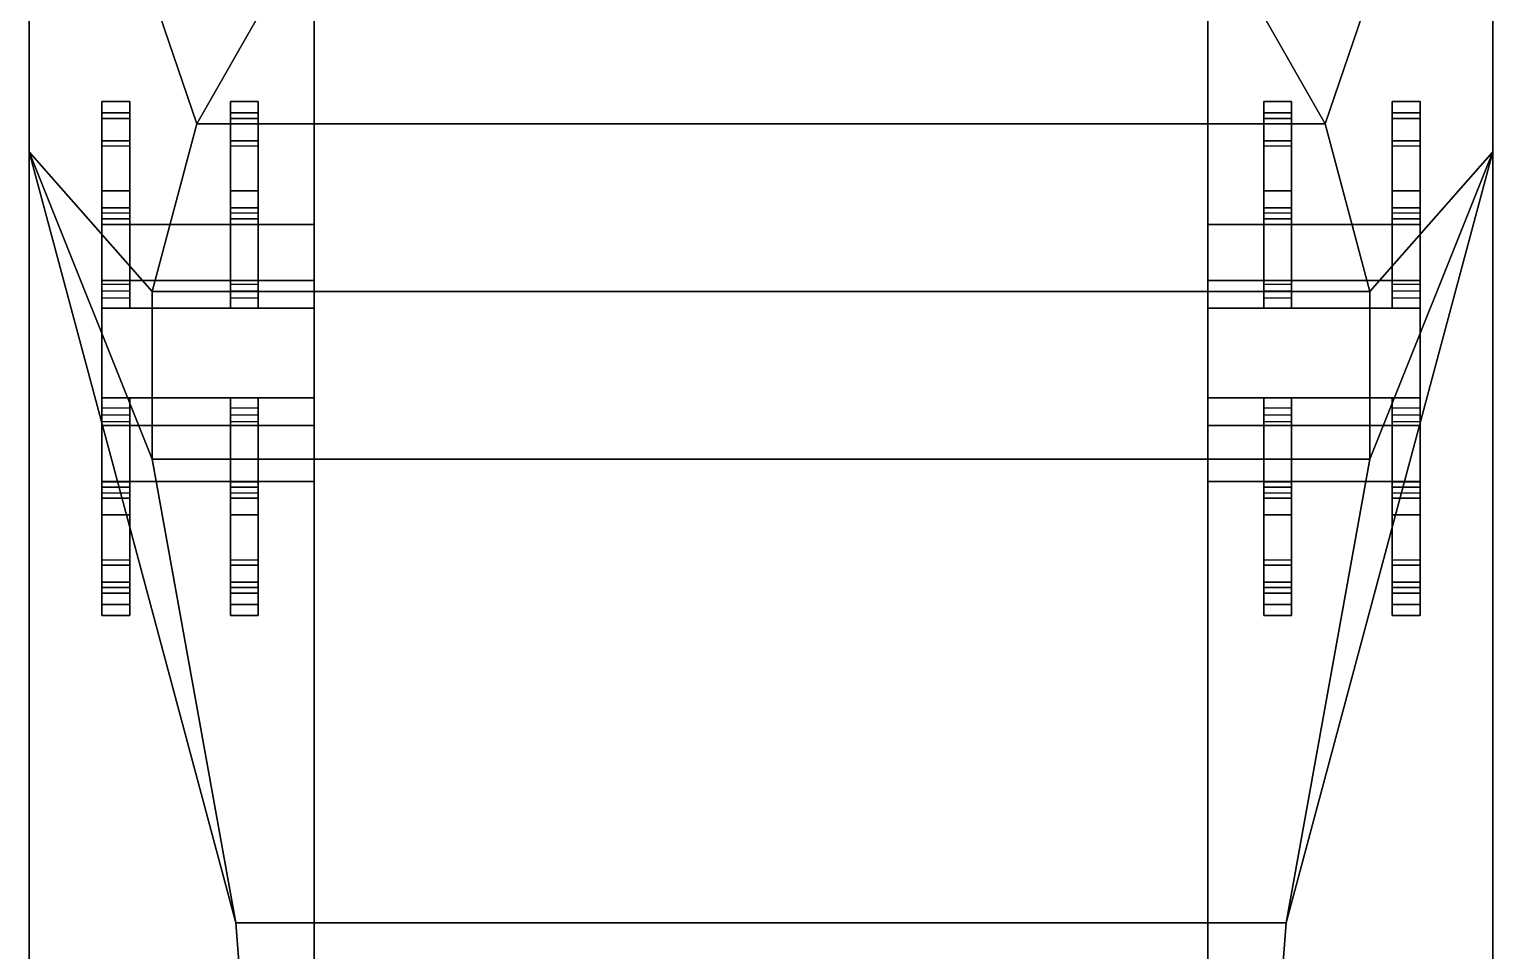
# Model space of a CAD drawing. Extents: x -1.31 to 1.31, y -3.2 to 3.01.
# Drawn here: x -1.31 to 1.31, y -1.04 to 0.61 of the extents above; entities that cross this region are included whole.
import ezdxf

# ---------------------------------------------------------------- set-up
doc = ezdxf.new("R2010")
doc.units = 0
doc.layers.get('0').update_dxf_attribs({"linetype": 'CONTINUOUS'})
doc.layers.add('BOGIE', color=5, linetype='CONTINUOUS')
doc.layers.add('MUDGUARDS', color=6, linetype='CONTINUOUS')

msp = doc.modelspace()

# ---------------------------------------------------------------- linework, layer by layer
for points in [[(-1.31, 2.3, 1.14), (-1.31, -2.97, 1.14), (-1.31, -2.87, 1.42), (-1.31, 1.32, 1.81)], [(-0.8, 2.3, 1.14), (-0.8, -2.97, 1.14), (-1.31, -2.97, 1.14), (-1.31, 2.3, 1.14)], [(-0.8, 2.28, 0.45), (-0.8, -2.59, 0.45), (-0.8, -2.59, 1.14), (-0.8, 2.3, 1.14)], [(0.8, 2.28, 0.45), (0.8, -2.59, 0.45), (-0.8, -2.59, 0.45), (-0.8, 2.28, 0.45)], [(0.8, -2.59, 1.14), (0.8, -2.59, 0.45), (0.8, 2.28, 0.45), (0.8, 2.3, 1.14)], [(1.31, 2.3, 1.14), (1.31, -2.97, 1.14), (0.8, -2.97, 1.14), (0.8, 2.3, 1.14)], [(1.31, -2.87, 1.42), (1.31, -2.97, 1.14), (1.31, 2.3, 1.14), (1.31, 1.32, 1.81)], [(-1.31, 1.32, 1.81), (-1.31, -2.87, 1.42), (-1.31, -2.87, 1.42), (-1.31, 0.39, 1.81)], [(-1.31, 1.32, 1.81), (-1.31, 0.39, 1.81), (-1.09, 0.14, 1.81), (-1.01, 0.44, 1.81)], [(-1.31, 1.32, 1.81), (-1.31, 1.32, 1.81), (-1.01, 0.44, 1.81), (-0.89, 0.65, 1.81)], [(0.89, 0.65, 1.81), (1.01, 0.44, 1.81), (1.31, 1.32, 1.81)], [(1.01, 0.44, 1.81), (1.09, 0.14, 1.81), (1.31, 0.39, 1.81), (1.31, 1.32, 1.81)], [(1.31, -2.87, 1.42), (1.31, -2.87, 1.42), (1.31, 1.32, 1.81), (1.31, 0.39, 1.81)], [(-0.89, 0.65, 1.81), (-1.01, 0.44, 1.81), (-1.01, 0.44, 1.88), (-0.89, 0.65, 1.88)], [(-0.89, 0.65, 1.88), (-1.01, 0.44, 1.88), (1.01, 0.44, 1.88), (0.89, 0.65, 1.88)], [(0.89, 0.65, 1.88), (1.01, 0.44, 1.88), (1.01, 0.44, 1.81), (0.89, 0.65, 1.81)], [(-1.01, 0.44, 1.81), (-1.09, 0.14, 1.81), (-1.09, 0.14, 1.88), (-1.01, 0.44, 1.88)], [(-1.01, 0.44, 1.88), (-1.09, 0.14, 1.88), (1.09, 0.14, 1.88), (1.01, 0.44, 1.88)], [(1.01, 0.44, 1.88), (1.09, 0.14, 1.88), (1.09, 0.14, 1.81), (1.01, 0.44, 1.81)], [(-1.31, 0.39, 1.81), (-1.31, -2.87, 1.42), (-0.8, -2.82, 1.58), (-0.94, -0.99, 1.76)], [(-1.31, 0.39, 1.81), (-1.31, 0.39, 1.81), (-0.94, -0.99, 1.76), (-1.09, -0.16, 1.81)], [(-1.31, 0.39, 1.81), (-1.31, 0.39, 1.81), (-1.09, -0.16, 1.81), (-1.09, 0.14, 1.81)], [(0.94, -0.99, 1.76), (0.8, -2.82, 1.58), (1.31, -2.87, 1.42), (1.31, 0.39, 1.81)], [(1.09, -0.16, 1.81), (0.94, -0.99, 1.76), (1.31, 0.39, 1.81)], [(1.09, 0.14, 1.81), (1.09, -0.16, 1.81), (1.31, 0.39, 1.81)], [(-1.09, 0.14, 1.81), (-1.09, -0.16, 1.81), (-1.09, -0.16, 1.88), (-1.09, 0.14, 1.88)], [(-1.09, 0.14, 1.88), (-1.09, -0.16, 1.88), (1.09, -0.16, 1.88), (1.09, 0.14, 1.88)], [(1.09, 0.14, 1.88), (1.09, -0.16, 1.88), (1.09, -0.16, 1.81), (1.09, 0.14, 1.81)], [(-1.09, -0.16, 1.81), (-0.94, -0.99, 1.76), (-0.94, -0.99, 1.88), (-1.09, -0.16, 1.88)], [(-1.09, -0.16, 1.88), (-0.94, -0.99, 1.88), (0.94, -0.99, 1.88), (1.09, -0.16, 1.88)], [(1.09, -0.16, 1.88), (0.94, -0.99, 1.88), (0.94, -0.99, 1.76), (1.09, -0.16, 1.81)], [(-0.94, -0.99, 1.88), (-0.8, -0.99, 1.81), (0.8, -0.99, 1.81), (0.94, -0.99, 1.88)], [(-0.94, -0.99, 1.76), (-0.8, -2.82, 1.58), (-0.8, -2.82, 1.58), (-0.8, -0.99, 1.81)], [(-0.94, -0.99, 1.76), (-0.8, -0.99, 1.81), (-0.8, -0.99, 1.81), (-0.94, -0.99, 1.88)], [(-0.8, -0.99, 1.81), (-0.8, -2.82, 1.58), (0.8, -2.82, 1.58), (0.8, -0.99, 1.81)], [(0.8, -0.99, 1.81), (0.8, -2.82, 1.58), (0.8, -2.82, 1.58), (0.94, -0.99, 1.76)], [(0.94, -0.99, 1.88), (0.8, -0.99, 1.81), (0.8, -0.99, 1.81), (0.94, -0.99, 1.76)]]:
    msp.add_3dface(points)
at = {"layer": 'BOGIE'}
for points in [[(-1.18, 0.45, 0.27), (-1.18, 0.41, 0.27), (-1.18, 0.46, 0.34), (-1.18, 0.48, 0.31)], [(-1.13, 0.48, 0.31), (-1.13, 0.45, 0.27), (-1.18, 0.45, 0.27), (-1.18, 0.48, 0.31)], [(-1.18, 0.48, 0.31), (-1.18, 0.46, 0.34), (-1.13, 0.46, 0.34), (-1.13, 0.48, 0.31)], [(-1.13, 0.46, 0.34), (-1.13, 0.41, 0.27), (-1.13, 0.45, 0.27), (-1.13, 0.48, 0.31)], [(-0.95, 0.45, 0.27), (-0.95, 0.41, 0.27), (-0.95, 0.46, 0.34), (-0.95, 0.48, 0.31)], [(-0.9, 0.48, 0.31), (-0.9, 0.45, 0.27), (-0.95, 0.45, 0.27), (-0.95, 0.48, 0.31)], [(-0.95, 0.48, 0.31), (-0.95, 0.46, 0.34), (-0.9, 0.46, 0.34), (-0.9, 0.48, 0.31)], [(-0.9, 0.46, 0.34), (-0.9, 0.41, 0.27), (-0.9, 0.45, 0.27), (-0.9, 0.48, 0.31)], [(0.95, 0.48, 0.31), (0.95, 0.45, 0.27), (0.9, 0.45, 0.27), (0.9, 0.48, 0.31)], [(0.9, 0.45, 0.27), (0.9, 0.41, 0.27), (0.9, 0.46, 0.34), (0.9, 0.48, 0.31)], [(0.9, 0.48, 0.31), (0.9, 0.46, 0.34), (0.95, 0.46, 0.34), (0.95, 0.48, 0.31)], [(0.95, 0.46, 0.34), (0.95, 0.41, 0.27), (0.95, 0.45, 0.27), (0.95, 0.48, 0.31)], [(1.18, 0.48, 0.31), (1.18, 0.45, 0.27), (1.13, 0.45, 0.27), (1.13, 0.48, 0.31)], [(1.13, 0.45, 0.27), (1.13, 0.41, 0.27), (1.13, 0.46, 0.34), (1.13, 0.48, 0.31)], [(1.13, 0.48, 0.31), (1.13, 0.46, 0.34), (1.18, 0.46, 0.34), (1.18, 0.48, 0.31)], [(1.18, 0.46, 0.34), (1.18, 0.41, 0.27), (1.18, 0.45, 0.27), (1.18, 0.48, 0.31)], [(-1.18, 0.41, 0.27), (-1.18, 0.11, 0.37), (-1.18, 0.1289, 0.4569), (-1.18, 0.46, 0.34)], [(-1.18, 0.46, 0.34), (-1.18, 0.1289, 0.4569), (-1.13, 0.1289, 0.4569), (-1.13, 0.46, 0.34)], [(-1.13, 0.45, 0.27), (-1.13, 0.41, 0.27), (-1.18, 0.41, 0.27), (-1.18, 0.45, 0.27)], [(-1.13, 0.1289, 0.4569), (-1.13, 0.11, 0.37), (-1.13, 0.41, 0.27), (-1.13, 0.46, 0.34)], [(-0.95, 0.41, 0.27), (-0.95, 0.11, 0.37), (-0.95, 0.1289, 0.4569), (-0.95, 0.46, 0.34)], [(-0.95, 0.46, 0.34), (-0.95, 0.1289, 0.4569), (-0.9, 0.1289, 0.4569), (-0.9, 0.46, 0.34)], [(-0.9, 0.45, 0.27), (-0.9, 0.41, 0.27), (-0.95, 0.41, 0.27), (-0.95, 0.45, 0.27)], [(-0.9, 0.1289, 0.4569), (-0.9, 0.11, 0.37), (-0.9, 0.41, 0.27), (-0.9, 0.46, 0.34)], [(0.9, 0.41, 0.27), (0.9, 0.11, 0.37), (0.9, 0.1289, 0.4569), (0.9, 0.46, 0.34)], [(0.9, 0.46, 0.34), (0.9, 0.1289, 0.4569), (0.95, 0.1289, 0.4569), (0.95, 0.46, 0.34)], [(0.95, 0.45, 0.27), (0.95, 0.41, 0.27), (0.9, 0.41, 0.27), (0.9, 0.45, 0.27)], [(0.95, 0.1289, 0.4569), (0.95, 0.11, 0.37), (0.95, 0.41, 0.27), (0.95, 0.46, 0.34)], [(1.13, 0.41, 0.27), (1.13, 0.11, 0.37), (1.13, 0.1289, 0.4569), (1.13, 0.46, 0.34)], [(1.13, 0.46, 0.34), (1.13, 0.1289, 0.4569), (1.18, 0.1289, 0.4569), (1.18, 0.46, 0.34)], [(1.18, 0.45, 0.27), (1.18, 0.41, 0.27), (1.13, 0.41, 0.27), (1.13, 0.45, 0.27)], [(1.18, 0.1289, 0.4569), (1.18, 0.11, 0.37), (1.18, 0.41, 0.27), (1.18, 0.46, 0.34)], [(-1.18, 0.29, 0.43), (-1.18, 0.27, 0.46), (-1.18, 0.32, 0.51), (-1.18, 0.41, 0.45)], [(-1.18, 0.41, 0.45), (-1.18, 0.32, 0.51), (-1.13, 0.32, 0.51), (-1.13, 0.41, 0.45)], [(-1.13, 0.41, 0.27), (-1.13, 0.11, 0.37), (-1.18, 0.11, 0.37), (-1.18, 0.41, 0.27)], [(-1.18, 0.2811, 0.4032), (-1.18, 0.29, 0.43), (-1.18, 0.41, 0.45), (-1.18, 0.4001, 0.3611)], [(-1.18, 0.4001, 0.3611), (-1.18, 0.41, 0.45), (-1.13, 0.41, 0.45), (-1.13, 0.4001, 0.3611)], [(-1.13, 0.32, 0.51), (-1.13, 0.27, 0.46), (-1.13, 0.29, 0.43), (-1.13, 0.41, 0.45)], [(-1.13, 0.41, 0.45), (-1.13, 0.29, 0.43), (-1.13, 0.2811, 0.4032), (-1.13, 0.4001, 0.3611)], [(-0.95, 0.41, 0.45), (-0.95, 0.32, 0.51), (-0.9, 0.32, 0.51), (-0.9, 0.41, 0.45)], [(-0.95, 0.29, 0.43), (-0.95, 0.27, 0.46), (-0.95, 0.32, 0.51), (-0.95, 0.41, 0.45)], [(-0.9, 0.41, 0.27), (-0.9, 0.11, 0.37), (-0.95, 0.11, 0.37), (-0.95, 0.41, 0.27)], [(-0.95, 0.4001, 0.3611), (-0.95, 0.41, 0.45), (-0.9, 0.41, 0.45), (-0.9, 0.4001, 0.3611)], [(-0.95, 0.2811, 0.4032), (-0.95, 0.29, 0.43), (-0.95, 0.41, 0.45), (-0.95, 0.4001, 0.3611)], [(-0.9, 0.32, 0.51), (-0.9, 0.27, 0.46), (-0.9, 0.29, 0.43), (-0.9, 0.41, 0.45)], [(-0.9, 0.41, 0.45), (-0.9, 0.29, 0.43), (-0.9, 0.2811, 0.4032), (-0.9, 0.4001, 0.3611)], [(0.9, 0.29, 0.43), (0.9, 0.27, 0.46), (0.9, 0.32, 0.51), (0.9, 0.41, 0.45)], [(0.9, 0.41, 0.45), (0.9, 0.32, 0.51), (0.95, 0.32, 0.51), (0.95, 0.41, 0.45)], [(0.95, 0.41, 0.27), (0.95, 0.11, 0.37), (0.9, 0.11, 0.37), (0.9, 0.41, 0.27)], [(0.9, 0.2811, 0.4032), (0.9, 0.29, 0.43), (0.9, 0.41, 0.45), (0.9, 0.4001, 0.3611)], [(0.9, 0.4001, 0.3611), (0.9, 0.41, 0.45), (0.95, 0.41, 0.45), (0.95, 0.4001, 0.3611)], [(0.95, 0.32, 0.51), (0.95, 0.27, 0.46), (0.95, 0.29, 0.43), (0.95, 0.41, 0.45)], [(0.95, 0.41, 0.45), (0.95, 0.29, 0.43), (0.95, 0.2811, 0.4032), (0.95, 0.4001, 0.3611)], [(1.13, 0.41, 0.45), (1.13, 0.32, 0.51), (1.18, 0.32, 0.51), (1.18, 0.41, 0.45)], [(1.13, 0.29, 0.43), (1.13, 0.27, 0.46), (1.13, 0.32, 0.51), (1.13, 0.41, 0.45)], [(1.18, 0.41, 0.27), (1.18, 0.11, 0.37), (1.13, 0.11, 0.37), (1.13, 0.41, 0.27)], [(1.13, 0.4001, 0.3611), (1.13, 0.41, 0.45), (1.18, 0.41, 0.45), (1.18, 0.4001, 0.3611)], [(1.13, 0.2811, 0.4032), (1.13, 0.29, 0.43), (1.13, 0.41, 0.45), (1.13, 0.4001, 0.3611)], [(1.18, 0.32, 0.51), (1.18, 0.27, 0.46), (1.18, 0.29, 0.43), (1.18, 0.41, 0.45)], [(1.18, 0.41, 0.45), (1.18, 0.29, 0.43), (1.18, 0.2811, 0.4032), (1.18, 0.4001, 0.3611)], [(-1.18, 0.27, 0.46), (-1.18, 0.1404, 0.5098), (-1.18, 0.1532, 0.5689), (-1.18, 0.32, 0.51)], [(-1.18, 0.32, 0.51), (-1.18, 0.1532, 0.5689), (-1.13, 0.1532, 0.5689), (-1.13, 0.32, 0.51)], [(-1.13, 0.1532, 0.5689), (-1.13, 0.1404, 0.5098), (-1.13, 0.27, 0.46), (-1.13, 0.32, 0.51)], [(-0.95, 0.27, 0.46), (-0.95, 0.1404, 0.5098), (-0.95, 0.1532, 0.5689), (-0.95, 0.32, 0.51)], [(-0.95, 0.32, 0.51), (-0.95, 0.1532, 0.5689), (-0.9, 0.1532, 0.5689), (-0.9, 0.32, 0.51)], [(-0.9, 0.1532, 0.5689), (-0.9, 0.1404, 0.5098), (-0.9, 0.27, 0.46), (-0.9, 0.32, 0.51)], [(0.9, 0.27, 0.46), (0.9, 0.1404, 0.5098), (0.9, 0.1532, 0.5689), (0.9, 0.32, 0.51)], [(0.9, 0.32, 0.51), (0.9, 0.1532, 0.5689), (0.95, 0.1532, 0.5689), (0.95, 0.32, 0.51)], [(0.95, 0.1532, 0.5689), (0.95, 0.1404, 0.5098), (0.95, 0.27, 0.46), (0.95, 0.32, 0.51)], [(1.13, 0.27, 0.46), (1.13, 0.1404, 0.5098), (1.13, 0.1532, 0.5689), (1.13, 0.32, 0.51)], [(1.13, 0.32, 0.51), (1.13, 0.1532, 0.5689), (1.18, 0.1532, 0.5689), (1.18, 0.32, 0.51)], [(1.18, 0.1532, 0.5689), (1.18, 0.1404, 0.5098), (1.18, 0.27, 0.46), (1.18, 0.32, 0.51)], [(-1.13, 0.29, 0.43), (-1.13, 0.27, 0.46), (-1.18, 0.27, 0.46), (-1.18, 0.29, 0.43)], [(-1.13, 0.2811, 0.4032), (-1.13, 0.29, 0.43), (-1.18, 0.29, 0.43), (-1.18, 0.2811, 0.4032)], [(-0.9, 0.2811, 0.4032), (-0.9, 0.29, 0.43), (-0.95, 0.29, 0.43), (-0.95, 0.2811, 0.4032)], [(-0.9, 0.29, 0.43), (-0.9, 0.27, 0.46), (-0.95, 0.27, 0.46), (-0.95, 0.29, 0.43)], [(0.95, 0.29, 0.43), (0.95, 0.27, 0.46), (0.9, 0.27, 0.46), (0.9, 0.29, 0.43)], [(0.95, 0.2811, 0.4032), (0.95, 0.29, 0.43), (0.9, 0.29, 0.43), (0.9, 0.2811, 0.4032)], [(1.18, 0.2811, 0.4032), (1.18, 0.29, 0.43), (1.13, 0.29, 0.43), (1.13, 0.2811, 0.4032)], [(1.18, 0.29, 0.43), (1.18, 0.27, 0.46), (1.13, 0.27, 0.46), (1.13, 0.29, 0.43)], [(-1.13, 0.27, 0.46), (-1.13, 0.1404, 0.5098), (-1.18, 0.1404, 0.5098), (-1.18, 0.27, 0.46)], [(-0.9, 0.27, 0.46), (-0.9, 0.1404, 0.5098), (-0.95, 0.1404, 0.5098), (-0.95, 0.27, 0.46)], [(0.95, 0.27, 0.46), (0.95, 0.1404, 0.5098), (0.9, 0.1404, 0.5098), (0.9, 0.27, 0.46)], [(1.18, 0.27, 0.46), (1.18, 0.1404, 0.5098), (1.13, 0.1404, 0.5098), (1.13, 0.27, 0.46)], [(-0.8, 0.26, 0.68), (-0.8, 0.16, 0.63), (-1.18, 0.16, 0.63), (-1.18, 0.26, 0.68)], [(-1.18, 0.26, 0.68), (-1.18, 0.16, 0.63), (-1.18, 0.16, 0.84), (-1.18, 0.26, 0.84)], [(-0.8, 0.26, 0.84), (-0.8, 0.26, 0.68), (-1.18, 0.26, 0.68), (-1.18, 0.26, 0.84)], [(-0.8, -0.2, 0.84), (-0.8, 0.26, 0.84), (-1.18, 0.26, 0.84), (-1.18, -0.2, 0.84)], [(1.18, 0.26, 0.68), (1.18, 0.16, 0.63), (0.8, 0.16, 0.63), (0.8, 0.26, 0.68)], [(0.8, 0.26, 0.84), (0.8, -0.2, 0.84), (1.18, -0.2, 0.84), (1.18, 0.26, 0.84)], [(1.18, 0.26, 0.84), (1.18, 0.26, 0.68), (0.8, 0.26, 0.68), (0.8, 0.26, 0.84)], [(1.18, 0.16, 0.84), (1.18, 0.16, 0.63), (1.18, 0.26, 0.68), (1.18, 0.26, 0.84)], [(-0.8, 0.16, 0.6), (-0.8, 0.11, 0.37), (-1.18, 0.11, 0.37), (-1.18, 0.16, 0.6)], [(-1.18, 0.16, 0.6), (-1.18, 0.11, 0.37), (-1.18, -0.05, 0.37), (-1.18, -0.1, 0.6)], [(-1.18, 0.16, 0.6), (-1.18, -0.1, 0.6), (-1.18, -0.1, 0.84), (-1.18, 0.16, 0.84)], [(-0.8, 0.16, 0.63), (-0.8, 0.16, 0.6), (-1.18, 0.16, 0.6), (-1.18, 0.16, 0.63)], [(1.18, 0.16, 0.6), (1.18, 0.11, 0.37), (0.8, 0.11, 0.37), (0.8, 0.16, 0.6)], [(1.18, 0.16, 0.63), (1.18, 0.16, 0.6), (0.8, 0.16, 0.6), (0.8, 0.16, 0.63)], [(1.18, -0.1, 0.6), (1.18, -0.05, 0.37), (1.18, 0.11, 0.37), (1.18, 0.16, 0.6)], [(1.18, -0.1, 0.6), (1.18, 0.16, 0.6), (1.18, 0.16, 0.84), (1.18, -0.1, 0.84)], [(-1.18, -0.05, 0.37), (-1.18, 0.11, 0.37), (-0.8, 0.11, 0.37), (-0.8, -0.05, 0.37)], [(1.18, 0.11, 0.37), (1.18, -0.05, 0.37), (0.8, -0.05, 0.37), (0.8, 0.11, 0.37)], [(-1.18, -0.1, 0.6), (-1.18, -0.05, 0.37), (-0.8, -0.05, 0.37), (-0.8, -0.1, 0.6)], [(-1.18, -0.35, 0.27), (-1.18, -0.05, 0.37), (-1.13, -0.05, 0.37), (-1.13, -0.35, 0.27)], [(-1.18, -0.0689, 0.4569), (-1.18, -0.05, 0.37), (-1.18, -0.35, 0.27), (-1.18, -0.4, 0.34)], [(-1.13, -0.35, 0.27), (-1.13, -0.05, 0.37), (-1.13, -0.0689, 0.4569), (-1.13, -0.4, 0.34)], [(-0.95, -0.0689, 0.4569), (-0.95, -0.05, 0.37), (-0.95, -0.35, 0.27), (-0.95, -0.4, 0.34)], [(-0.95, -0.35, 0.27), (-0.95, -0.05, 0.37), (-0.9, -0.05, 0.37), (-0.9, -0.35, 0.27)], [(-0.9, -0.35, 0.27), (-0.9, -0.05, 0.37), (-0.9, -0.0689, 0.4569), (-0.9, -0.4, 0.34)], [(0.8, -0.1, 0.6), (0.8, -0.05, 0.37), (1.18, -0.05, 0.37), (1.18, -0.1, 0.6)], [(0.9, -0.35, 0.27), (0.9, -0.05, 0.37), (0.95, -0.05, 0.37), (0.95, -0.35, 0.27)], [(0.9, -0.0689, 0.4569), (0.9, -0.05, 0.37), (0.9, -0.35, 0.27), (0.9, -0.4, 0.34)], [(0.95, -0.35, 0.27), (0.95, -0.05, 0.37), (0.95, -0.0689, 0.4569), (0.95, -0.4, 0.34)], [(1.13, -0.0689, 0.4569), (1.13, -0.05, 0.37), (1.13, -0.35, 0.27), (1.13, -0.4, 0.34)], [(1.13, -0.35, 0.27), (1.13, -0.05, 0.37), (1.18, -0.05, 0.37), (1.18, -0.35, 0.27)], [(1.18, -0.35, 0.27), (1.18, -0.05, 0.37), (1.18, -0.0689, 0.4569), (1.18, -0.4, 0.34)], [(-1.13, -0.4, 0.34), (-1.13, -0.0689, 0.4569), (-1.18, -0.0689, 0.4569), (-1.18, -0.4, 0.34)], [(-0.9, -0.4, 0.34), (-0.9, -0.0689, 0.4569), (-0.95, -0.0689, 0.4569), (-0.95, -0.4, 0.34)], [(0.95, -0.4, 0.34), (0.95, -0.0689, 0.4569), (0.9, -0.0689, 0.4569), (0.9, -0.4, 0.34)], [(1.18, -0.4, 0.34), (1.18, -0.0689, 0.4569), (1.13, -0.0689, 0.4569), (1.13, -0.4, 0.34)], [(-1.18, -0.0932, 0.5689), (-1.18, -0.0804, 0.5098), (-1.18, -0.21, 0.46), (-1.18, -0.26, 0.51)], [(-1.18, -0.21, 0.46), (-1.18, -0.0804, 0.5098), (-1.13, -0.0804, 0.5098), (-1.13, -0.21, 0.46)], [(-1.13, -0.26, 0.51), (-1.13, -0.0932, 0.5689), (-1.18, -0.0932, 0.5689), (-1.18, -0.26, 0.51)], [(-1.18, -0.2, 0.68), (-1.18, -0.1, 0.63), (-0.8, -0.1, 0.63), (-0.8, -0.2, 0.68)], [(-1.18, -0.1, 0.84), (-1.18, -0.1, 0.63), (-1.18, -0.2, 0.68), (-1.18, -0.2, 0.84)], [(-1.18, -0.1, 0.63), (-1.18, -0.1, 0.6), (-0.8, -0.1, 0.6), (-0.8, -0.1, 0.63)], [(-1.13, -0.21, 0.46), (-1.13, -0.0804, 0.5098), (-1.13, -0.0932, 0.5689), (-1.13, -0.26, 0.51)], [(-0.95, -0.21, 0.46), (-0.95, -0.0804, 0.5098), (-0.9, -0.0804, 0.5098), (-0.9, -0.21, 0.46)], [(-0.95, -0.0932, 0.5689), (-0.95, -0.0804, 0.5098), (-0.95, -0.21, 0.46), (-0.95, -0.26, 0.51)], [(-0.9, -0.26, 0.51), (-0.9, -0.0932, 0.5689), (-0.95, -0.0932, 0.5689), (-0.95, -0.26, 0.51)], [(-0.9, -0.21, 0.46), (-0.9, -0.0804, 0.5098), (-0.9, -0.0932, 0.5689), (-0.9, -0.26, 0.51)], [(0.8, -0.2, 0.68), (0.8, -0.1, 0.63), (1.18, -0.1, 0.63), (1.18, -0.2, 0.68)], [(0.8, -0.1, 0.63), (0.8, -0.1, 0.6), (1.18, -0.1, 0.6), (1.18, -0.1, 0.63)], [(0.9, -0.0932, 0.5689), (0.9, -0.0804, 0.5098), (0.9, -0.21, 0.46), (0.9, -0.26, 0.51)], [(0.9, -0.21, 0.46), (0.9, -0.0804, 0.5098), (0.95, -0.0804, 0.5098), (0.95, -0.21, 0.46)], [(0.95, -0.26, 0.51), (0.95, -0.0932, 0.5689), (0.9, -0.0932, 0.5689), (0.9, -0.26, 0.51)], [(0.95, -0.21, 0.46), (0.95, -0.0804, 0.5098), (0.95, -0.0932, 0.5689), (0.95, -0.26, 0.51)], [(1.13, -0.21, 0.46), (1.13, -0.0804, 0.5098), (1.18, -0.0804, 0.5098), (1.18, -0.21, 0.46)], [(1.13, -0.0932, 0.5689), (1.13, -0.0804, 0.5098), (1.13, -0.21, 0.46), (1.13, -0.26, 0.51)], [(1.18, -0.26, 0.51), (1.18, -0.0932, 0.5689), (1.13, -0.0932, 0.5689), (1.13, -0.26, 0.51)], [(1.18, -0.21, 0.46), (1.18, -0.0804, 0.5098), (1.18, -0.0932, 0.5689), (1.18, -0.26, 0.51)], [(1.18, -0.2, 0.68), (1.18, -0.1, 0.63), (1.18, -0.1, 0.84), (1.18, -0.2, 0.84)], [(-1.18, -0.2, 0.85), (-1.18, -0.2, 0.83), (-1.18, -0.44, 0.83), (-1.18, -0.44, 0.85)], [(-1.18, -0.2, 0.74), (-1.18, -0.2, 0.68), (-1.18, -0.44, 0.83), (-1.18, -0.38, 0.83)], [(-1.18, -0.38, 0.83), (-1.18, -0.2, 0.83), (-1.13, -0.2, 0.83), (-1.13, -0.38, 0.83)], [(-1.13, -0.38, 0.83), (-1.13, -0.2, 0.74), (-1.18, -0.2, 0.74), (-1.18, -0.38, 0.83)], [(-1.18, -0.2, 0.84), (-1.18, -0.2, 0.68), (-0.8, -0.2, 0.68), (-0.8, -0.2, 0.84)], [(-1.13, -0.44, 0.85), (-1.13, -0.2, 0.85), (-1.18, -0.2, 0.85), (-1.18, -0.44, 0.85)], [(-1.18, -0.44, 0.83), (-1.18, -0.2004, 0.68), (-1.13, -0.2004, 0.68), (-1.13, -0.44, 0.83)], [(-1.13, -0.44, 0.83), (-1.13, -0.2, 0.83), (-1.13, -0.2, 0.85), (-1.13, -0.44, 0.85)], [(-1.13, -0.44, 0.83), (-1.13, -0.2, 0.68), (-1.13, -0.2, 0.74), (-1.13, -0.38, 0.83)], [(-0.95, -0.2, 0.85), (-0.95, -0.2, 0.83), (-0.95, -0.44, 0.83), (-0.95, -0.44, 0.85)], [(-0.95, -0.2, 0.74), (-0.95, -0.2, 0.68), (-0.95, -0.44, 0.83), (-0.95, -0.38, 0.83)], [(-0.9, -0.38, 0.83), (-0.9, -0.2, 0.74), (-0.95, -0.2, 0.74), (-0.95, -0.38, 0.83)], [(-0.95, -0.38, 0.83), (-0.95, -0.2, 0.83), (-0.9, -0.2, 0.83), (-0.9, -0.38, 0.83)], [(-0.9, -0.44, 0.85), (-0.9, -0.2, 0.85), (-0.95, -0.2, 0.85), (-0.95, -0.44, 0.85)], [(-0.95, -0.44, 0.83), (-0.95, -0.2004, 0.68), (-0.9, -0.2004, 0.68), (-0.9, -0.44, 0.83)], [(-0.9, -0.44, 0.83), (-0.9, -0.2, 0.83), (-0.9, -0.2, 0.85), (-0.9, -0.44, 0.85)], [(-0.9, -0.44, 0.83), (-0.9, -0.2, 0.68), (-0.9, -0.2, 0.74), (-0.9, -0.38, 0.83)], [(0.8, -0.2, 0.84), (0.8, -0.2, 0.68), (1.18, -0.2, 0.68), (1.18, -0.2, 0.84)], [(0.9, -0.2, 0.85), (0.9, -0.2, 0.83), (0.9, -0.44, 0.83), (0.9, -0.44, 0.85)], [(0.95, -0.38, 0.83), (0.95, -0.2, 0.74), (0.9, -0.2, 0.74), (0.9, -0.38, 0.83)], [(0.9, -0.38, 0.83), (0.9, -0.2, 0.83), (0.95, -0.2, 0.83), (0.95, -0.38, 0.83)], [(0.9, -0.2, 0.74), (0.9, -0.2, 0.68), (0.9, -0.44, 0.83), (0.9, -0.38, 0.83)], [(0.95, -0.44, 0.85), (0.95, -0.2, 0.85), (0.9, -0.2, 0.85), (0.9, -0.44, 0.85)], [(0.9, -0.44, 0.83), (0.9, -0.2004, 0.68), (0.95, -0.2004, 0.68), (0.95, -0.44, 0.83)], [(0.95, -0.44, 0.83), (0.95, -0.2, 0.83), (0.95, -0.2, 0.85), (0.95, -0.44, 0.85)], [(0.95, -0.44, 0.83), (0.95, -0.2, 0.68), (0.95, -0.2, 0.74), (0.95, -0.38, 0.83)], [(1.13, -0.2, 0.85), (1.13, -0.2, 0.83), (1.13, -0.44, 0.83), (1.13, -0.44, 0.85)], [(1.13, -0.38, 0.83), (1.13, -0.2, 0.83), (1.18, -0.2, 0.83), (1.18, -0.38, 0.83)], [(1.18, -0.38, 0.83), (1.18, -0.2, 0.74), (1.13, -0.2, 0.74), (1.13, -0.38, 0.83)], [(1.13, -0.2, 0.74), (1.13, -0.2, 0.68), (1.13, -0.44, 0.83), (1.13, -0.38, 0.83)], [(1.18, -0.44, 0.85), (1.18, -0.2, 0.85), (1.13, -0.2, 0.85), (1.13, -0.44, 0.85)], [(1.13, -0.44, 0.83), (1.13, -0.2004, 0.68), (1.18, -0.2004, 0.68), (1.18, -0.44, 0.83)], [(1.18, -0.44, 0.83), (1.18, -0.2, 0.83), (1.18, -0.2, 0.85), (1.18, -0.44, 0.85)], [(1.18, -0.44, 0.83), (1.18, -0.2, 0.68), (1.18, -0.2, 0.74), (1.18, -0.38, 0.83)], [(-1.18, -0.26, 0.51), (-1.18, -0.21, 0.46), (-1.18, -0.23, 0.43), (-1.18, -0.35, 0.45)], [(-1.18, -0.23, 0.43), (-1.18, -0.21, 0.46), (-1.13, -0.21, 0.46), (-1.13, -0.23, 0.43)], [(-1.18, -0.35, 0.45), (-1.18, -0.23, 0.43), (-1.18, -0.2211, 0.4032), (-1.18, -0.3401, 0.3611)], [(-1.18, -0.2211, 0.4032), (-1.18, -0.23, 0.43), (-1.13, -0.23, 0.43), (-1.13, -0.2211, 0.4032)], [(-1.13, -0.23, 0.43), (-1.13, -0.21, 0.46), (-1.13, -0.26, 0.51), (-1.13, -0.35, 0.45)], [(-1.13, -0.2211, 0.4032), (-1.13, -0.23, 0.43), (-1.13, -0.35, 0.45), (-1.13, -0.3401, 0.3611)], [(-0.95, -0.26, 0.51), (-0.95, -0.21, 0.46), (-0.95, -0.23, 0.43), (-0.95, -0.35, 0.45)], [(-0.95, -0.23, 0.43), (-0.95, -0.21, 0.46), (-0.9, -0.21, 0.46), (-0.9, -0.23, 0.43)], [(-0.95, -0.2211, 0.4032), (-0.95, -0.23, 0.43), (-0.9, -0.23, 0.43), (-0.9, -0.2211, 0.4032)], [(-0.95, -0.35, 0.45), (-0.95, -0.23, 0.43), (-0.95, -0.2211, 0.4032), (-0.95, -0.3401, 0.3611)], [(-0.9, -0.23, 0.43), (-0.9, -0.21, 0.46), (-0.9, -0.26, 0.51), (-0.9, -0.35, 0.45)], [(-0.9, -0.2211, 0.4032), (-0.9, -0.23, 0.43), (-0.9, -0.35, 0.45), (-0.9, -0.3401, 0.3611)], [(0.9, -0.26, 0.51), (0.9, -0.21, 0.46), (0.9, -0.23, 0.43), (0.9, -0.35, 0.45)], [(0.9, -0.23, 0.43), (0.9, -0.21, 0.46), (0.95, -0.21, 0.46), (0.95, -0.23, 0.43)], [(0.9, -0.35, 0.45), (0.9, -0.23, 0.43), (0.9, -0.2211, 0.4032), (0.9, -0.3401, 0.3611)], [(0.9, -0.2211, 0.4032), (0.9, -0.23, 0.43), (0.95, -0.23, 0.43), (0.95, -0.2211, 0.4032)], [(0.95, -0.23, 0.43), (0.95, -0.21, 0.46), (0.95, -0.26, 0.51), (0.95, -0.35, 0.45)], [(0.95, -0.2211, 0.4032), (0.95, -0.23, 0.43), (0.95, -0.35, 0.45), (0.95, -0.3401, 0.3611)], [(1.13, -0.26, 0.51), (1.13, -0.21, 0.46), (1.13, -0.23, 0.43), (1.13, -0.35, 0.45)], [(1.13, -0.23, 0.43), (1.13, -0.21, 0.46), (1.18, -0.21, 0.46), (1.18, -0.23, 0.43)], [(1.13, -0.2211, 0.4032), (1.13, -0.23, 0.43), (1.18, -0.23, 0.43), (1.18, -0.2211, 0.4032)], [(1.13, -0.35, 0.45), (1.13, -0.23, 0.43), (1.13, -0.2211, 0.4032), (1.13, -0.3401, 0.3611)], [(1.18, -0.23, 0.43), (1.18, -0.21, 0.46), (1.18, -0.26, 0.51), (1.18, -0.35, 0.45)], [(1.18, -0.2211, 0.4032), (1.18, -0.23, 0.43), (1.18, -0.35, 0.45), (1.18, -0.3401, 0.3611)], [(-1.13, -0.35, 0.45), (-1.13, -0.26, 0.51), (-1.18, -0.26, 0.51), (-1.18, -0.35, 0.45)], [(-0.9, -0.35, 0.45), (-0.9, -0.26, 0.51), (-0.95, -0.26, 0.51), (-0.95, -0.35, 0.45)], [(0.95, -0.35, 0.45), (0.95, -0.26, 0.51), (0.9, -0.26, 0.51), (0.9, -0.35, 0.45)], [(1.18, -0.35, 0.45), (1.18, -0.26, 0.51), (1.13, -0.26, 0.51), (1.13, -0.35, 0.45)], [(-1.13, -0.3401, 0.3611), (-1.13, -0.35, 0.45), (-1.18, -0.35, 0.45), (-1.18, -0.3401, 0.3611)], [(-0.9, -0.3401, 0.3611), (-0.9, -0.35, 0.45), (-0.95, -0.35, 0.45), (-0.95, -0.3401, 0.3611)], [(0.95, -0.3401, 0.3611), (0.95, -0.35, 0.45), (0.9, -0.35, 0.45), (0.9, -0.3401, 0.3611)], [(1.18, -0.3401, 0.3611), (1.18, -0.35, 0.45), (1.13, -0.35, 0.45), (1.13, -0.3401, 0.3611)], [(-1.18, -0.4, 0.34), (-1.18, -0.35, 0.27), (-1.18, -0.39, 0.27), (-1.18, -0.42, 0.31)], [(-1.18, -0.39, 0.27), (-1.18, -0.35, 0.27), (-1.13, -0.35, 0.27), (-1.13, -0.39, 0.27)], [(-1.13, -0.39, 0.27), (-1.13, -0.35, 0.27), (-1.13, -0.4, 0.34), (-1.13, -0.42, 0.31)], [(-0.95, -0.4, 0.34), (-0.95, -0.35, 0.27), (-0.95, -0.39, 0.27), (-0.95, -0.42, 0.31)], [(-0.95, -0.39, 0.27), (-0.95, -0.35, 0.27), (-0.9, -0.35, 0.27), (-0.9, -0.39, 0.27)], [(-0.9, -0.39, 0.27), (-0.9, -0.35, 0.27), (-0.9, -0.4, 0.34), (-0.9, -0.42, 0.31)], [(0.9, -0.4, 0.34), (0.9, -0.35, 0.27), (0.9, -0.39, 0.27), (0.9, -0.42, 0.31)], [(0.9, -0.39, 0.27), (0.9, -0.35, 0.27), (0.95, -0.35, 0.27), (0.95, -0.39, 0.27)], [(0.95, -0.39, 0.27), (0.95, -0.35, 0.27), (0.95, -0.4, 0.34), (0.95, -0.42, 0.31)], [(1.13, -0.4, 0.34), (1.13, -0.35, 0.27), (1.13, -0.39, 0.27), (1.13, -0.42, 0.31)], [(1.13, -0.39, 0.27), (1.13, -0.35, 0.27), (1.18, -0.35, 0.27), (1.18, -0.39, 0.27)], [(1.18, -0.39, 0.27), (1.18, -0.35, 0.27), (1.18, -0.4, 0.34), (1.18, -0.42, 0.31)], [(-1.18, -0.42, 0.31), (-1.18, -0.39, 0.27), (-1.13, -0.39, 0.27), (-1.13, -0.42, 0.31)], [(-0.95, -0.42, 0.31), (-0.95, -0.39, 0.27), (-0.9, -0.39, 0.27), (-0.9, -0.42, 0.31)], [(0.9, -0.42, 0.31), (0.9, -0.39, 0.27), (0.95, -0.39, 0.27), (0.95, -0.42, 0.31)], [(1.13, -0.42, 0.31), (1.13, -0.39, 0.27), (1.18, -0.39, 0.27), (1.18, -0.42, 0.31)], [(-1.13, -0.42, 0.31), (-1.13, -0.4, 0.34), (-1.18, -0.4, 0.34), (-1.18, -0.42, 0.31)], [(-0.9, -0.42, 0.31), (-0.9, -0.4, 0.34), (-0.95, -0.4, 0.34), (-0.95, -0.42, 0.31)], [(0.95, -0.42, 0.31), (0.95, -0.4, 0.34), (0.9, -0.4, 0.34), (0.9, -0.42, 0.31)], [(1.18, -0.42, 0.31), (1.18, -0.4, 0.34), (1.13, -0.4, 0.34), (1.13, -0.42, 0.31)], [(-1.13, -0.44, 0.83), (-1.13, -0.44, 0.85), (-1.18, -0.44, 0.85), (-1.18, -0.44, 0.83)], [(-0.9, -0.44, 0.83), (-0.9, -0.44, 0.85), (-0.95, -0.44, 0.85), (-0.95, -0.44, 0.83)], [(0.95, -0.44, 0.83), (0.95, -0.44, 0.85), (0.9, -0.44, 0.85), (0.9, -0.44, 0.83)], [(1.18, -0.44, 0.83), (1.18, -0.44, 0.85), (1.13, -0.44, 0.85), (1.13, -0.44, 0.83)]]:
    msp.add_3dface(points, dxfattribs=at)
at = {"layer": 'MUDGUARDS'}
for points in [[(-1.31, 1.61, 1.14), (-1.31, -1.71, 1.14), (-1.31, -1.71, 0.98), (-1.31, 1.61, 0.98)], [(-1.31, 1.61, 0.98), (-1.31, -1.71, 0.98), (-1.31, -1.71, 1.14), (-1.31, 1.61, 1.14)], [(1.31, 1.61, 1.14), (1.31, -1.71, 1.14), (1.31, -1.71, 0.98), (1.31, 1.61, 0.98)], [(1.31, 1.61, 0.98), (1.31, -1.71, 0.98), (1.31, -1.71, 1.14), (1.31, 1.61, 1.14)]]:
    msp.add_3dface(points, dxfattribs=at)

doc.saveas('drawing.dxf')
